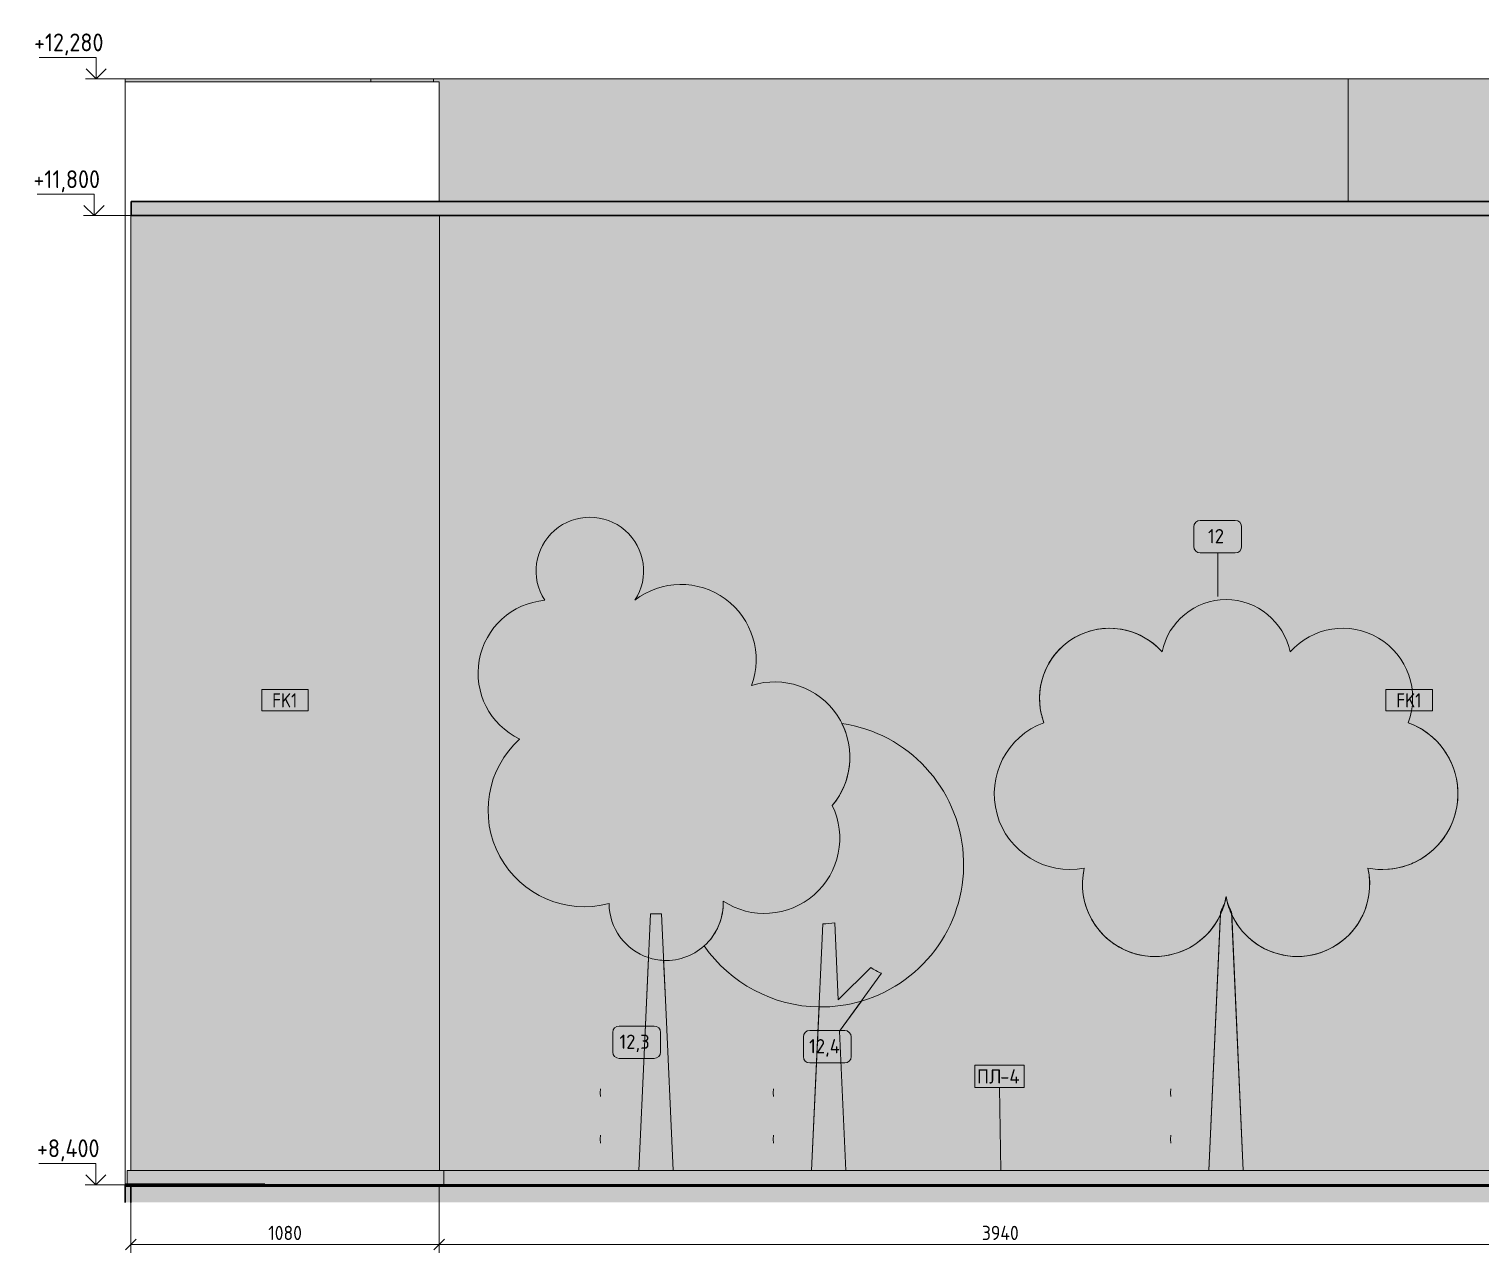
# Model space of a CAD drawing. Header units: millimetres. Extents: x 80461 to 154144, y -1987 to 15370.
# Drawn here: x 136836 to 141929, y 8161 to 12455 of the extents above; entities that cross this region are included whole.
import ezdxf

# ---------------------------------------------------------------- set-up
doc = ezdxf.new("R2010")
doc.units = ezdxf.units.MM
for name, color, linetype, lineweight in [('A-ANNO-DIMS', 7, 'Continuous', 9), ('A-ANNO-DIMS-25', 7, 'Continuous', 9), ('A-FLOR', 7, 'Continuous', 9), ('A-GENM', 7, 'Continuous', 9), ('A-GENM-IDEN', 7, 'Continuous', 9), ('A-WALL-IDEN', 7, 'Continuous', 9), ('A-WALL-PATT', 7, 'Continuous', 9), ('G-ANNO-DIMS', 7, 'Continuous', 9), ('G-ANNO-DIMS-1', 7, 'Continuous', 20), ('I-FURN-IDEN', 7, 'Continuous', 9), ('I-WALL', 7, 'Continuous', 9)]:
    doc.layers.add(name, color=color, linetype=linetype, lineweight=lineweight)
for name, color, linetype, lineweight, true_color in [('A-CLNG-1', 7, 'Continuous', 9, 0x787878), ('A-CLNG-FNSH-1', 7, 'Continuous', 30, 0x3c3c3c), ('A-FLOR-1', 7, 'Continuous', 9, 0x787878), ('A-FLOR-FNSH-2', 7, 'Continuous', 30, 0x3c3c3c), ('A-WALL-5', 7, 'Continuous', 30, 0x3c3c3c), ('I-FURN-3', 7, 'Continuous', 9, 0xc0c0c0), ('I-FURN-6', 7, 'Continuous', 9, 0xbec2bc), ('I-FURN-7', 7, 'Continuous', 9, 0xc5c2b6), ('I-FURN-8', 7, 'Continuous', 9, 0xc6c1b9)]:
    doc.layers.add(name, color=color, linetype=linetype, lineweight=lineweight, true_color=true_color)
doc.layers.add('I-FURN-4', color=7, linetype='Continuous', lineweight=9, transparency=0.7)
doc.layers.add('I-FURN-5', color=7, linetype='Continuous', lineweight=9, true_color=0xd7c4aa, transparency=0.7)
doc.styles.add('GOST Common_5', font='GOST_Common.ttf', dxfattribs={"height": 50})
doc.styles.add('GOST Common_6', font='GOST_Common.ttf', dxfattribs={"width": 0.9, "height": 50})
doc.styles.add('ISOCPEUR_2', font='isocpeur.ttf', dxfattribs={"width": 0.9, "height": 62.5})
doc.styles.add('ISOCPEUR_3', font='isocpeur.ttf', dxfattribs={"width": 0.9, "height": 50})
doc.dimstyles.new('ISO-2_0_0_9К_Средний_округл2', dxfattribs={"dimscale": 304.8, "dimtxt": 49.799059, "dimasz": 0.123031, "dimexe": 0.098425, "dimexo": 0, "dimgap": 0, "dimtad": 1, "dimdec": 0, "dimrnd": 10, "dimzin": 0, "dimdsep": 46, "dimtxsty": 'ISOCPEUR_3', "dimblk1": 'OBLIQUE', "dimblk2": 'OBLIQUE', "dimsah": 1, "dimcen": 0.09, "dimdle": 0.098425, "dimazin": 0, "dimtfac": 1, "dimtdec": 4, "dimtix": 1, "dimtmove": 0, "dimatfit": 3, "dimfxl": 1, "dimtvp": 1, "dimtolj": 1, "dimtzin": 0, "dimarcsym": 2})

# ---------------------------------------------------------------- blocks, each defined once
blk = doc.blocks.new('Плинтус - Плинтус светлый _сад_-33412401-Развертка 3_41-3')
at = {"layer": 'A-GENM'}
blk.add_line((-97383, 8450), (-97383, 8400), dxfattribs=at)
blk = doc.blocks.new('Плинтус - Плинтус светлый _сад_-33488238-Развертка 3_41-3')
at = {"layer": 'A-GENM'}
blk.add_hatch(color=256, dxfattribs=at).paths.add_polyline_path([(-94271.9, 8400), (-93445, 8400), (-93445, 8450), (-97382.9, 8450), (-97382.9, 8400), (-94290, 8400)])
for p, q in [((-97382.9, 8450), (-96698.3, 8450)), ((-96698.3, 8450), (-96578.3, 8450)), ((-96578.3, 8450), (-96092.3, 8450)), ((-96092.3, 8450), (-95972.3, 8450)), ((-95972.3, 8450), (-94698.3, 8450)), ((-94698.3, 8450), (-94578.3, 8450)), ((-94578.3, 8450), (-93445, 8450)), ((-93445, 8400), (-93445, 8450))]:
    blk.add_line(p, q, dxfattribs=at)
blk = doc.blocks.new('Дерево_ декор - Дерево_ декор-32360999-Развертка 3_41-3')
at = {"layer": 'I-FURN-4'}
blk.add_hatch(color=256, dxfattribs=at).paths.add_polyline_path([(-94884.5, 9200.9), (-94857.6, 9202.7), (-94831, 9207.4), (-94805, 9214.9), (-94780.1, 9225.1), (-94756.3, 9237.9), (-94734, 9253.1), (-94713.5, 9270.6), (-94694.7, 9290.5), (-94678.6, 9311.7), (-94664.6, 9334.8), (-94657.8, 9349.2), (-94657.4, 9357.7), (-94645.2, 9384.9), (-94638.3, 9411), (-94631, 9383.6), (-94619.1, 9357.7), (-94618.7, 9349.2), (-94611.9, 9334.8), (-94597.9, 9311.7), (-94581.6, 9290.2), (-94563, 9270.6), (-94542.5, 9253.1), (-94520.2, 9237.9), (-94496.5, 9225.1), (-94471.5, 9214.9), (-94445.5, 9207.4), (-94419, 9202.7), (-94392, 9200.9), (-94365.1, 9201.9), (-94338.4, 9205.8), (-94312.2, 9212.5), (-94286.9, 9222), (-94262.8, 9234), (-94240.1, 9248.6), (-94219.1, 9265.5), (-94199.9, 9284.5), (-94182.9, 9305.5), (-94168.2, 9328.2), (-94156.1, 9352.2), (-94146.5, 9377.5), (-94139.7, 9403.6), (-94135.7, 9430.3), (-94134.5, 9457.2), (-94136.2, 9484.2), (-94140.8, 9510.8), (-94112.8, 9506.9), (-94084.5, 9506), (-94056.3, 9508.2), (-94028.5, 9513.3), (-93999.3, 9522.2), (-93973.3, 9533.4), (-93948.6, 9547.2), (-93925.6, 9563.5), (-93904.4, 9582.3), (-93885.3, 9603.1), (-93868.5, 9625.9), (-93854.3, 9650.4), (-93842.7, 9676.3), (-93834.6, 9700.6), (-93828.5, 9728.2), (-93825.3, 9756.3), (-93825.2, 9784.5), (-93828.1, 9812.7), (-93834, 9840.3), (-93842.7, 9867.2), (-93854.3, 9893), (-93868.5, 9917.4), (-93885.3, 9940.2), (-93904.4, 9961), (-93925.6, 9979.7), (-93948.6, 9996.1), (-93973.3, 10009.9), (-93999.3, 10021), (-93991.4, 10046), (-93986.3, 10071.7), (-93984, 10097.8), (-93984.4, 10124), (-93987.6, 10150.1), (-93993.6, 10175.6), (-94002.3, 10200.3), (-94013.5, 10224), (-94027.2, 10246.3), (-94043.3, 10267.1), (-94061.4, 10286), (-94081.5, 10302.9), (-94103.2, 10317.6), (-94126.4, 10329.8), (-94150.7, 10339.5), (-94176, 10346.6), (-94201.8, 10350.9), (-94228, 10352.5), (-94254.2, 10351.3), (-94280.1, 10347.2), (-94305.4, 10340.5), (-94329.9, 10331.1), (-94353.2, 10319.1), (-94375.1, 10304.7), (-94395.4, 10288), (-94413.7, 10269.3), (-94420.4, 10294.6), (-94429.9, 10319), (-94442.1, 10342.1), (-94456.9, 10363.7), (-94474, 10383.4), (-94493.3, 10401.1), (-94514.4, 10416.5), (-94537.2, 10429.3), (-94561.3, 10439.5), (-94586.4, 10446.9), (-94612.2, 10451.3), (-94638.3, 10452.8), (-94664.4, 10451.3), (-94690.1, 10446.9), (-94715.2, 10439.5), (-94739.3, 10429.3), (-94762.1, 10416.5), (-94783.2, 10401.1), (-94802.5, 10383.4), (-94819.7, 10363.7), (-94834.4, 10342.1), (-94846.6, 10319), (-94856.1, 10294.6), (-94862.8, 10269.3), (-94881.2, 10288), (-94901.4, 10304.7), (-94923.3, 10319.1), (-94946.7, 10331.1), (-94971.1, 10340.5), (-94996.4, 10347.2), (-95022.4, 10351.3), (-95048.5, 10352.5), (-95074.7, 10350.9), (-95100.6, 10346.6), (-95125.8, 10339.5), (-95150.2, 10329.8), (-95173.3, 10317.6), (-95195.1, 10302.9), (-95215.1, 10286), (-95233.3, 10267.1), (-95249.3, 10246.3), (-95263, 10224), (-95274.2, 10200.3), (-95282.9, 10175.6), (-95288.9, 10150.1), (-95292.1, 10124), (-95292.6, 10097.8), (-95290.2, 10071.7), (-95285.1, 10046), (-95277.3, 10021), (-95303.2, 10009.9), (-95329, 9995.3), (-95351, 9979.7), (-95372.2, 9961), (-95391.2, 9940.2), (-95408, 9917.4), (-95422.2, 9893), (-95433.8, 9867.2), (-95442.6, 9840.3), (-95448.4, 9812.7), (-95451.3, 9784.5), (-95451.2, 9756.3), (-95448.1, 9728.2), (-95442, 9700.6), (-95433, 9673.8), (-95421.2, 9648.1), (-95406.7, 9623.8), (-95389.8, 9601.2), (-95370.5, 9580.5), (-95349.2, 9562), (-95326, 9545.8), (-95301.2, 9532.2), (-95275.1, 9521.3), (-95248, 9513.3), (-95220.2, 9508.2), (-95192, 9506), (-95163.8, 9506.9), (-95135.8, 9510.8), (-95140.3, 9484.2), (-95142, 9457.2), (-95140.9, 9430.3), (-95136.8, 9403.6), (-95130, 9377.5), (-95120.5, 9352.2), (-95108.3, 9328.2), (-95093.6, 9305.5), (-95076.6, 9284.5), (-95057.5, 9265.5), (-95036.4, 9248.6), (-95013.7, 9234), (-94989.6, 9222), (-94964.3, 9212.5), (-94938.2, 9205.8), (-94911.4, 9201.9), (-94906.1, 9201.7)])
h = blk.add_hatch(color=256, dxfattribs=at)
h.paths.add_polyline_path([(-94618.7, 9349.2), (-94619.1, 9357.7), (-94631.4, 9384.9), (-94638.3, 9411), (-94631.8, 9383.6), (-94622.7, 9357.7), (-94619.1, 9350)])
h.paths.add_polyline_path([(-94657.8, 9349.2), (-94653.1, 9359.2), (-94644.3, 9384.7), (-94638.3, 9411), (-94645.5, 9383.6), (-94657.4, 9357.7)])
at = {"layer": 'I-FURN-5'}
blk.add_hatch(color=256, dxfattribs=at).paths.add_polyline_path([(-94698.3, 8450), (-94578.3, 8450), (-94618.7, 9349.2), (-94623.4, 9359.2), (-94632.2, 9384.7), (-94638.3, 9411), (-94644.9, 9382.9), (-94653.8, 9357.7), (-94657.8, 9349.2), (-94697.7, 8461.4)])
at = {"layer": 'I-FURN-3'}
for p, q in [((-94657.4, 9357.7), (-94698.3, 8450)), ((-94578.3, 8450), (-94619.1, 9357.7)), ((-94832.6, 8736.8), (-94833.7, 8723)), ((-94833.7, 8723), (-94832.6, 8709.2)), ((-94832.6, 8573.8), (-94833.7, 8560)), ((-94833.7, 8560), (-94832.6, 8546.2)), ((-94698.3, 8450), (-94638.3, 8450)), ((-94638.3, 8450), (-94578.3, 8450))]:
    blk.add_line(p, q, dxfattribs=at)
for centre, radius, start, end in [((-94638.3, 10223.7), 229.1, 11.4911, 168.5089), ((-95047, 10106.8), 245.7, 41.4157, 200.4473), ((-94229.5, 10106.8), 245.7, 339.5527, 138.5843), ((-95186, 9771.6), 265.6, 110.089, 280.911), ((-94090.5, 9771.6), 265.6, 259.089, 69.911), ((-94888.3, 9454.6), 253.8, 167.2242, 350.0999), ((-94388.3, 9454.6), 253.8, 189.9001, 12.7758), ((-94800.9, 9439.4), 165.1, 330.3533, 350.0999), ((-94475.6, 9439.4), 165.1, 189.9001, 209.6467)]:
    blk.add_arc(centre, radius, start, end, dxfattribs=at)
at = {"layer": 'I-FURN-6'}
for centre, radius, start, end in [((-94638.3, 10223.7), 229.1, 11.4911, 168.5089), ((-95047, 10106.8), 245.7, 41.4157, 145.3979), ((-94229.5, 10106.8), 245.7, 339.5527, 138.5843), ((-95047, 10106.8), 245.7, 145.3979, 151.5145), ((-95047, 10106.8), 245.7, 151.5145, 188.2141), ((-95047, 10106.8), 245.7, 188.2141, 200.4473), ((-95186, 9771.6), 265.6, 110.089, 280.911), ((-94090.5, 9771.6), 265.6, 295.6937, 69.911), ((-94090.5, 9771.6), 265.6, 289.5929, 295.6937), ((-94888.3, 9454.6), 253.8, 167.2242, 335.4188), ((-94388.3, 9454.6), 253.8, 204.5812, 12.7758), ((-94090.5, 9771.6), 265.6, 259.089, 289.5929)]:
    blk.add_arc(centre, radius, start, end, dxfattribs=at)
at = {"layer": 'I-FURN-7'}
for p, q in [((-94657.8, 9349.2), (-94657.4, 9357.7)), ((-94619.1, 9357.7), (-94618.7, 9349.2))]:
    blk.add_line(p, q, dxfattribs=at)
for centre, radius, start, end in [((-94888.3, 9454.6), 253.8, 335.4188, 350.0999), ((-94800.9, 9439.4), 165.1, 330.3533, 350.0999), ((-94388.3, 9454.6), 253.8, 189.9001, 204.5812), ((-94475.6, 9439.4), 165.1, 189.9001, 199.7734), ((-94475.6, 9439.4), 165.1, 199.7734, 209.6467)]:
    blk.add_arc(centre, radius, start, end, dxfattribs=at)
at = {"layer": 'I-FURN-8'}
for p, q in [((-94698.3, 8450), (-94657.8, 9349.2)), ((-94618.7, 9349.2), (-94578.3, 8450))]:
    blk.add_line(p, q, dxfattribs=at)
blk = doc.blocks.new('Дервево_ ствол_ декор 4 - Дервево_ ствол_ декор 4-32361002-Развертка 3_41-3')
at = {"layer": 'I-FURN-5'}
for points in [[(-96611.4, 9187.5), (-96618.8, 9350), (-96657.8, 9350), (-96664.6, 9197), (-96647, 9191.9), (-96622.8, 9187.9)], [(-96678.8, 8450), (-96578.3, 8450), (-96611.4, 9187.5), (-96622.8, 9187.9), (-96647, 9191.9), (-96664.6, 9197), (-96698.3, 8450)]]:
    blk.add_hatch(color=256, dxfattribs=at).paths.add_polyline_path(points)
at = {"layer": 'I-FURN-3'}
for p, q in [((-96657.8, 9350), (-96678.8, 8882.5)), ((-96618.8, 9350), (-96657.8, 9350)), ((-96605.2, 9048.6), (-96618.8, 9350)), ((-96578.3, 8450), (-96605.2, 9048.6)), ((-96678.8, 8882.5), (-96698.3, 8450)), ((-96832.6, 8736.8), (-96833.7, 8723)), ((-96833.7, 8723), (-96832.6, 8709.2)), ((-96832.6, 8573.8), (-96833.7, 8560)), ((-96833.7, 8560), (-96832.6, 8546.2)), ((-96698.3, 8450), (-96638.3, 8450)), ((-96638.3, 8450), (-96578.3, 8450))]:
    blk.add_line(p, q, dxfattribs=at)
at = {"layer": 'I-FURN-8'}
for p, q in [((-96678.8, 8882.5), (-96664.6, 9197)), ((-96611.4, 9187.5), (-96605.2, 9048.6)), ((-96605.2, 9048.6), (-96578.3, 8450)), ((-96698.3, 8450), (-96678.8, 8882.5))]:
    blk.add_line(p, q, dxfattribs=at)
blk = doc.blocks.new('Дерево_ декор 4 - Дерево_ декор 4-32361004-Развертка 3_41-3')
at = {"layer": 'I-FURN-5'}
for points in [[(-96065.2, 9023.9), (-96025.6, 9024.9), (-95986.3, 9029.1), (-95947.4, 9036.4), (-95917.6, 9044.5), (-95846.8, 9141.9), (-95866.5, 9151.3), (-95885, 9162.8), (-95999.2, 9048.6), (-96011.3, 9318.7), (-96036.1, 9316.3), (-96053.3, 9315.6), (-96066.4, 9023.9)], [(-96068.9, 8450), (-95972.3, 8450), (-95994.3, 8939), (-95917.6, 9044.5), (-95947.4, 9036.4), (-95986.3, 9029.1), (-96025.6, 9024.9), (-96066.4, 9023.9), (-96092.3, 8450)]]:
    blk.add_hatch(color=256, dxfattribs=at).paths.add_polyline_path(points)
at = {"layer": 'I-FURN-3'}
for p, q in [((-96053.3, 9315.6), (-96092.3, 8450)), ((-95999.2, 9048.6), (-96011.3, 9318.7)), ((-95885, 9162.8), (-95999.2, 9048.6)), ((-95994.3, 8939), (-95846.8, 9141.9)), ((-95972.3, 8450), (-95994.3, 8939)), ((-96226.6, 8736.8), (-96227.7, 8723)), ((-96227.7, 8723), (-96226.6, 8709.2)), ((-96226.6, 8573.8), (-96227.7, 8560)), ((-96227.7, 8560), (-96226.6, 8546.2)), ((-96092.3, 8450), (-96032.3, 8450)), ((-96032.3, 8450), (-95972.3, 8450))]:
    blk.add_line(p, q, dxfattribs=at)
for centre, radius, start, end in [((-96057.5, 9653.5), 338, 270.72, 277.8572), ((-95770.8, 9326.9), 200, 235.1493, 247.6496)]:
    blk.add_arc(centre, radius, start, end, dxfattribs=at)
at = {"layer": 'I-FURN-8'}
for p, q in [((-96092.3, 8450), (-96066.4, 9023.9)), ((-95917.6, 9044.5), (-95994.3, 8939)), ((-95994.3, 8939), (-95972.3, 8450))]:
    blk.add_line(p, q, dxfattribs=at)
blk = doc.blocks.new('Плинтус - Плинтус светлый _сад_-33488241-Развертка 3_41-3')
at = {"layer": 'A-GENM'}
blk.add_hatch(color=256, dxfattribs=at).paths.add_polyline_path([(-97707.3, 8400), (-97382.9, 8400), (-97382.9, 8450), (-98492.9, 8450), (-98492.9, 8402), (-98010, 8402), (-98010, 8400), (-97760.2, 8400)])
for p, q in [((-98492.9, 8450), (-97382.9, 8450)), ((-98492.9, 8450), (-98492.9, 8402)), ((-97382.9, 8400), (-97382.9, 8450))]:
    blk.add_line(p, q, dxfattribs=at)
blk = doc.blocks.new('Высотные отметки - Стрелка_Верх-17668718-Развертка 3_41-3')
at = {"layer": 'G-ANNO-DIMS'}
for p, q in [((-98602.4, 12355), (-98802.4, 12355)), ((-98602.4, 12280), (-98602.4, 12355)), ((-98564.5, 12280), (-98639.5, 12280))]:
    blk.add_line(p, q, dxfattribs=at)
at = {"layer": 'G-ANNO-DIMS-1'}
for q in [(-98637.8, 12315.4), (-98567.1, 12315.4)]:
    blk.add_line((-98602.4, 12280), q, dxfattribs=at)
blk = doc.blocks.new('DIMBLOCK51-Развертка 3_41-3')
at = {"layer": 'A-ANNO-DIMS-25'}
for p, q in [((137193.6, 8400), (137193.6, 8160.7)), ((137193.6, 8190.7), (137193.6, 8400)), ((138274.6, 8400), (138274.6, 8160.7)), ((138274.6, 8190.7), (138274.6, 8400)), ((137193.6, 8190.7), (138274.6, 8190.7))]:
    blk.add_line(p, q, dxfattribs=at)
at = {"layer": 'A-ANNO-DIMS-25', "lineweight": 20}
for p, q in [((137193.6, 8190.7), (137212.3, 8209.5)), ((138274.6, 8190.7), (138293.3, 8209.5)), ((137193.6, 8190.7), (137174.8, 8172)), ((138274.6, 8190.7), (138255.8, 8172))]:
    blk.add_line(p, q, dxfattribs=at)
at = {"layer": 'A-ANNO-DIMS-25', "color": 0, "insert": (137675.2, 8256), "char_height": 50, "width": 141.353, "attachment_point": 1, "line_spacing_factor": 1.149209, "style": 'ISOCPEUR_3'}
blk.add_mtext('1080', dxfattribs=at)
blk = doc.blocks.new('_Oblique')
at = {"color": 0, "linetype": 'ByBlock', "lineweight": -2}
blk.add_line((-0.5, -0.5), (0.5, 0.5), dxfattribs=at)
blk = doc.blocks.new('DIMBLOCK52-Развертка 3_41-3')
at = {"layer": 'A-ANNO-DIMS-25'}
for p, q in [((138274.6, 8400), (138274.6, 8160.7)), ((138274.6, 8190.7), (138274.6, 8400)), ((142213.6, 8400), (142213.6, 8160.7)), ((142213.6, 8190.7), (142213.6, 8400)), ((138274.6, 8190.7), (142213.6, 8190.7))]:
    blk.add_line(p, q, dxfattribs=at)
at = {"layer": 'A-ANNO-DIMS-25', "lineweight": 20}
for p, q in [((138274.6, 8190.7), (138293.3, 8209.5)), ((142213.6, 8190.7), (142232.3, 8209.5)), ((138274.6, 8190.7), (138255.8, 8172)), ((142213.6, 8190.7), (142194.8, 8172))]:
    blk.add_line(p, q, dxfattribs=at)
at = {"layer": 'A-ANNO-DIMS-25', "color": 0, "insert": (140178.5, 8256), "char_height": 50, "width": 157.442, "attachment_point": 1, "line_spacing_factor": 1.149209, "style": 'ISOCPEUR_3'}
blk.add_mtext('3940', dxfattribs=at)
blk = doc.blocks.new('М_стена_0001 - Типоразмер_без рамки-25382661-Развертка 3_41-3')
at = {"layer": 'A-WALL-IDEN'}
for p, q in [((-93914.6, 10138.1), (-94077.9, 10138.1)), ((-94077.9, 10138.1), (-94077.9, 10063.1)), ((-93914.6, 10063.1), (-93914.6, 10138.1)), ((-94077.9, 10063.1), (-93914.6, 10063.1))]:
    blk.add_line(p, q, dxfattribs=at)
blk = doc.blocks.new('Mark Reiling - Mark Reiling-26174330-Развертка 3_41-3')
at = {"layer": 'A-GENM-IDEN'}
for p, q in [((-95520.2, 8820), (-95520.2, 8741.2)), ((-95520.2, 8820), (-95346.7, 8820)), ((-95346.7, 8820), (-95520.2, 8820)), ((-95520.2, 8820), (-95520.2, 8741.2)), ((-95346.7, 8741.2), (-95346.7, 8820)), ((-95346.7, 8741.2), (-95346.7, 8820)), ((-95520.2, 8741.2), (-95346.7, 8741.2)), ((-95520.2, 8741.2), (-95346.7, 8741.2))]:
    blk.add_line(p, q, dxfattribs=at)
blk = doc.blocks.new('Марка_Мебель - В прямоуг_Balcon_Марка-25523697-Развертка 3_41-3')
at = {"layer": 'I-FURN-IDEN'}
for p, q in [((-94751.6, 10708.2), (-94751.6, 10639.2)), ((-94729.1, 10730.7), (-94606.4, 10730.7)), ((-94583.9, 10708.2), (-94583.9, 10639.3)), ((-94729.2, 10616.8), (-94606.4, 10616.8))]:
    blk.add_line(p, q, dxfattribs=at)
for centre, radius, start, end in [((-94729.1, 10708.2), 22.5, 90, 180), ((-94606.4, 10708.2), 22.5, 0, 90), ((-94729.2, 10639.2), 22.3, 180, 270), ((-94606.4, 10639.3), 22.5, 270, 0)]:
    blk.add_arc(centre, radius, start, end, dxfattribs=at)

msp = doc.modelspace()

# ---------------------------------------------------------------- hatches: boundary and pattern name
at = {"layer": 'A-CLNG-1'}
msp.add_hatch(color=256, dxfattribs=at).paths.add_polyline_path([(144288.6, 11800), (150682.6, 11800), (150682.6, 11850), (137194.6, 11850), (137194.6, 11800), (143938.6, 11800)])
at = {"layer": 'A-FLOR-1'}
for points in [[(137596.3, 8400), (137663.6, 8400), (137663.6, 8402), (137173.5, 8402), (137173.6, 8400), (137490.6, 8400)], [(140767.5, 8338.2), (150703.6, 8338.2), (150703.6, 8395), (137173.6, 8395), (137173.6, 8338.2), (140661.8, 8338.2)]]:
    msp.add_hatch(color=256, dxfattribs=at).paths.add_polyline_path(points)
at = {"layer": 'A-WALL-PATT'}
for points in [[(137193.6, 8450), (138274.6, 8450), (138274.6, 11800), (137193.6, 11800), (137193.6, 8461.4)], [(138275.6, 8450), (138275.6, 11800), (138274.6, 11800), (138274.6, 8450)], [(139075.2, 9186.9), (139099.6, 9189), (139123.6, 9193.9), (139146.8, 9201.8), (139168.8, 9212.5), (139189.4, 9225.7), (139208.2, 9241.4), (139224.9, 9259.3), (139239.4, 9279), (139250.9, 9300.4), (139252.9, 9304.5), (139260.7, 9323.8), (139266.9, 9346.7), (139270.3, 9371), (139270.8, 9395.4), (139295.5, 9381), (139321.6, 9369.3), (139348.9, 9360.5), (139376.9, 9354.7), (139405.4, 9352), (139434, 9352.4), (139462.5, 9355.9), (139490.3, 9362.5), (139517.3, 9372), (139543.1, 9384.4), (139567.4, 9399.5), (139590, 9417.2), (139610.5, 9437.2), (139628.7, 9459.3), (139644.4, 9483.2), (139657.4, 9508.7), (139667.5, 9535.5), (139674.8, 9563.2), (139678.9, 9591.5), (139680, 9620.1), (139678, 9648.7), (139672.9, 9676.9), (139664.8, 9704.3), (139653.7, 9730.7), (139670.7, 9753.4), (139685.2, 9777.7), (139695.4, 9800), (139701.4, 9816.6), (139704.4, 9825.6), (139707.4, 9836.6), (139710.7, 9852), (139712.6, 9863.3), (139714.7, 9884.6), (139715.1, 9890.3), (139714.9, 9913.8), (139714.4, 9920.6), (139712, 9942.8), (139706, 9970.5), (139697, 9997.4), (139685.2, 10023.2), (139670.6, 10047.5), (139653.6, 10070.2), (139634.2, 10090.9), (139612.7, 10109.4), (139589.4, 10125.5), (139564.4, 10139), (139538.2, 10149.7), (139511, 10157.6), (139483, 10162.4), (139454.8, 10164.3), (139426.4, 10163.1), (139398.4, 10158.9), (139371, 10151.7), (139379.2, 10178.9), (139384.5, 10206.7), (139386.8, 10235), (139386, 10263.3), (139382.2, 10291.4), (139375.4, 10318.9), (139365.7, 10345.6), (139353.2, 10371), (139338.1, 10395), (139320.4, 10417.2), (139300.5, 10437.3), (139278.5, 10455.2), (139254.7, 10470.7), (139229.5, 10483.5), (139202.9, 10493.6), (139175.5, 10500.7), (139147.5, 10504.8), (139119.1, 10505.9), (139090.8, 10504), (139062.9, 10499.1), (139035.7, 10491.1), (139009.5, 10480.3), (138982.9, 10465.7), (138961.3, 10450.7), (138973, 10471.4), (138982, 10493.4), (138988.1, 10516.4), (138991.3, 10540), (138991.5, 10563.8), (138988.7, 10587.5), (138982.9, 10610.6), (138974.3, 10632.7), (138963, 10653.7), (138949.1, 10673), (138932.9, 10690.4), (138914.6, 10705.7), (138894.5, 10718.5), (138873, 10728.6), (138850.4, 10736), (138827, 10740.5), (138803.2, 10742), (138779.5, 10740.5), (138756.1, 10736), (138733.5, 10728.6), (138712, 10718.5), (138691.9, 10705.7), (138673.6, 10690.4), (138657.4, 10673), (138643.5, 10653.7), (138632.2, 10632.7), (138623.5, 10610.6), (138617.8, 10587.5), (138615, 10563.8), (138615.2, 10540), (138618.4, 10516.4), (138624.5, 10493.4), (138633.5, 10471.4), (138645.2, 10450.7), (138617.6, 10446.7), (138590.6, 10439.8), (138564.6, 10430.1), (138539.7, 10417.5), (138516.3, 10402.3), (138494.8, 10384.7), (138475.2, 10364.8), (138458, 10343), (138443.2, 10319.3), (138431, 10294.3), (138421.7, 10268), (138415.2, 10240.9), (138411.8, 10213.3), (138411.3, 10185.4), (138413.9, 10157.7), (138419.5, 10130.4), (138428, 10103.9), (138439.3, 10078.4), (138453.3, 10054.3), (138469.9, 10031.9), (138488.8, 10011.4), (138509.8, 9993.1), (138534.3, 9976.3), (138557.1, 9963.9), (138534.3, 9941.1), (138513.8, 9916.4), (138495.8, 9889.8), (138480.3, 9861.6), (138467.6, 9832), (138457.8, 9801.4), (138450.9, 9770), (138447.1, 9738.1), (138446.3, 9706), (138448.5, 9673.9), (138453.8, 9642.2), (138462.1, 9611.1), (138473.3, 9581), (138487.3, 9552), (138504, 9524.5), (138523.2, 9498.8), (138544.8, 9474.9), (138568.5, 9453.3), (138594.2, 9434), (138621.6, 9417.2), (138650.5, 9403.1), (138680.6, 9391.8), (138711.7, 9383.4), (138743.4, 9378), (138775.4, 9375.7), (138807.6, 9376.4), (138839.5, 9380.1), (138870.9, 9386.9), (138872.4, 9362.5), (138876.9, 9338.4), (138884.3, 9315.1), (138894.5, 9292.8), (138907.3, 9271.9), (138922.6, 9252.8), (138940.1, 9235.7), (138959.5, 9220.8), (138980.6, 9208.4), (139003.1, 9198.7), (139008.9, 9197), (139015.8, 9350), (139054.8, 9350), (139062.1, 9187.5), (139068.4, 9187.2)], [(139607.2, 9023.9), (139620.3, 9315.6), (139641.3, 9316.5), (139662.2, 9318.7), (139674.4, 9048.6), (139788.6, 9162.8), (139807.1, 9151.3), (139826.8, 9141.9), (139756, 9044.5), (139764.4, 9046.8), (139801.6, 9060.1), (139839.5, 9077.4), (139872.4, 9095.4), (139905.4, 9117.1), (139936.7, 9141.4), (139965.9, 9168), (139992.9, 9196.9), (140017.6, 9227.9), (140039.7, 9260.7), (140059.2, 9295.1), (140075.9, 9331), (140089.7, 9368), (140100.5, 9406.1), (140108.3, 9444.9), (140113, 9484.2), (140114.6, 9523.7), (140113, 9563.4), (140108.3, 9602.7), (140100.5, 9641.5), (140089.7, 9679.6), (140075.9, 9716.7), (140059.2, 9752.5), (140039.7, 9787), (140017.8, 9819.6), (139993.1, 9850.5), (139966.1, 9879.4), (139936.9, 9906.1), (139905.7, 9930.4), (139872.6, 9952.1), (139837.9, 9971.2), (139801.9, 9987.4), (139764.6, 10000.8), (139726.5, 10011.2), (139687.6, 10018.5), (139697.9, 9995.1), (139706.5, 9968.3), (139712, 9942.8), (139712, 9941.8), (139714.7, 9920.6), (139715.4, 9895), (139713.7, 9869.5), (139709.4, 9844.3), (139702.8, 9819.7), (139693.8, 9795.7), (139682.6, 9772.8), (139669.2, 9751.1), (139653.7, 9730.7), (139664.8, 9704.3), (139672.9, 9676.9), (139678, 9648.7), (139680, 9620.1), (139678.9, 9591.5), (139674.8, 9563.2), (139667.5, 9535.5), (139657.4, 9508.7), (139644.4, 9483.2), (139628.7, 9459.3), (139610.5, 9437.2), (139590, 9417.2), (139567.4, 9399.5), (139543.1, 9384.4), (139517.3, 9372), (139490.3, 9362.5), (139462.5, 9355.9), (139434, 9352.4), (139405.4, 9352), (139376.9, 9354.7), (139348.9, 9360.5), (139321.6, 9369.3), (139295.5, 9381), (139270.8, 9395.4), (139270.3, 9371), (139266.9, 9346.7), (139264.7, 9338.4), (139262.7, 9330), (139255.3, 9309.2), (139245.6, 9289.4), (139242, 9283.7), (139239.4, 9279), (139234.5, 9271.9), (139233.8, 9270.8), (139219.3, 9252.8), (139204.4, 9237.9), (139228.3, 9206.4), (139254.6, 9176.8), (139283.2, 9149.5), (139313.8, 9124.4), (139346.3, 9101.9), (139380.5, 9082), (139416.2, 9064.9), (139453.1, 9050.6), (139491, 9039.3), (139529.7, 9031.1), (139568.9, 9025.9), (139604.7, 9024.1)]]:
    msp.add_hatch(color=256, dxfattribs=at).paths.add_polyline_path(points)
h = msp.add_hatch(color=256, dxfattribs=at)
h.paths.add_polyline_path([(146052.7, 8450), (146470.1, 8450), (146470.1, 11800), (138275.6, 11800), (138275.6, 8450), (138975.3, 8450), (139008.9, 9197), (139003.1, 9198.7), (138980.6, 9208.4), (138959.5, 9220.8), (138940.1, 9235.7), (138922.6, 9252.8), (138907.3, 9271.9), (138894.5, 9292.8), (138884.3, 9315.1), (138876.9, 9338.4), (138872.4, 9362.5), (138870.9, 9386.9), (138839.5, 9380.1), (138807.6, 9376.4), (138775.4, 9375.7), (138743.4, 9378), (138711.7, 9383.4), (138680.6, 9391.8), (138650.5, 9403.1), (138621.6, 9417.2), (138594.2, 9434), (138568.5, 9453.3), (138544.8, 9474.9), (138523.2, 9498.8), (138504, 9524.5), (138487.3, 9552), (138473.3, 9581), (138462.1, 9611.1), (138453.8, 9642.2), (138448.5, 9673.9), (138446.3, 9706), (138447.1, 9738.1), (138450.9, 9770), (138457.8, 9801.4), (138467.6, 9832), (138480.3, 9861.6), (138495.8, 9889.8), (138513.8, 9916.4), (138534.3, 9941.1), (138557.1, 9963.9), (138532.6, 9977.2), (138509.8, 9993.1), (138488.8, 10011.4), (138469.9, 10031.9), (138453.3, 10054.3), (138439.3, 10078.4), (138428, 10103.9), (138419.5, 10130.4), (138413.9, 10157.7), (138411.3, 10185.4), (138411.8, 10213.3), (138415.2, 10240.9), (138421.7, 10268), (138431, 10294.3), (138443.2, 10319.3), (138458, 10343), (138475.2, 10364.8), (138494.8, 10384.7), (138516.3, 10402.3), (138539.7, 10417.5), (138564.6, 10430.1), (138590.6, 10439.8), (138617.6, 10446.7), (138645.2, 10450.7), (138633.5, 10471.4), (138624.5, 10493.4), (138618.4, 10516.4), (138615.2, 10540), (138615.2, 10565.5), (138617.8, 10587.5), (138623.5, 10610.6), (138632.2, 10632.7), (138643.5, 10653.7), (138657.4, 10673), (138673.6, 10690.4), (138691.9, 10705.7), (138712, 10718.5), (138733.5, 10728.6), (138756.1, 10736), (138779.5, 10740.5), (138803.2, 10742), (138827, 10740.5), (138850.4, 10736), (138873, 10728.6), (138894.5, 10718.5), (138914.6, 10705.7), (138932.9, 10690.4), (138949.1, 10673), (138963, 10653.7), (138974.3, 10632.7), (138982.9, 10610.6), (138988.7, 10587.5), (138991.5, 10563.8), (138991.3, 10540), (138988.1, 10516.4), (138982, 10493.4), (138973, 10471.4), (138961.3, 10450.7), (138984.6, 10466.8), (139009.5, 10480.3), (139035.7, 10491.1), (139062.9, 10499.1), (139090.8, 10504), (139119.1, 10505.9), (139147.5, 10504.8), (139175.5, 10500.7), (139202.9, 10493.6), (139229.5, 10483.5), (139254.7, 10470.7), (139278.5, 10455.2), (139300.5, 10437.3), (139320.4, 10417.2), (139338.1, 10395), (139353.2, 10371), (139365.7, 10345.6), (139375.4, 10318.9), (139382.2, 10291.4), (139386, 10263.3), (139386.8, 10235), (139384.5, 10206.7), (139379.2, 10178.9), (139371, 10151.7), (139398.4, 10158.9), (139426.4, 10163.1), (139454.8, 10164.3), (139483, 10162.4), (139511, 10157.6), (139538.2, 10149.7), (139564.4, 10139), (139589.4, 10125.5), (139612.7, 10109.4), (139634.2, 10090.9), (139653.7, 10070), (139670.6, 10047.5), (139685.2, 10023.2), (139687.6, 10018.5), (139726.5, 10011.2), (139764.6, 10000.8), (139801.9, 9987.4), (139837.9, 9971.2), (139872.6, 9952.1), (139905.7, 9930.4), (139936.9, 9906.1), (139966.1, 9879.4), (139993.1, 9850.5), (140019.8, 9816.6), (140039.9, 9786.8), (140059.3, 9752.3), (140076, 9716.4), (140089.8, 9679.3), (140100.6, 9641.3), (140108.4, 9602.5), (140113, 9563.2), (140114.6, 9523.7), (140113, 9484.2), (140108.3, 9444.9), (140100.5, 9406.1), (140089.3, 9367), (140075.9, 9331), (140059.2, 9295.1), (140039.7, 9260.7), (140017.6, 9227.9), (139992.9, 9196.9), (139965.9, 9168), (139936.7, 9141.4), (139905.4, 9117.1), (139872.4, 9095.4), (139837.7, 9076.4), (139801.6, 9060.1), (139763.3, 9046.5), (139756, 9044.5), (139679.3, 8939), (139701.3, 8450), (140975.3, 8450), (141015.8, 9349.2), (141009, 9334.8), (140995, 9311.7), (140978.7, 9290.2), (140960.1, 9270.6), (140939.6, 9253.1), (140917.3, 9237.9), (140893.5, 9225.1), (140868.5, 9214.9), (140842.6, 9207.4), (140816, 9202.7), (140789.1, 9200.9), (140762.1, 9201.9), (140735.4, 9205.8), (140709.3, 9212.5), (140684, 9222), (140659.9, 9234), (140637.2, 9248.6), (140616.1, 9265.5), (140597, 9284.5), (140580, 9305.5), (140565.3, 9328.2), (140553.1, 9352.2), (140543.6, 9377.5), (140536.7, 9403.6), (140532.7, 9430.3), (140531.6, 9457.2), (140533.3, 9484.2), (140537.8, 9510.8), (140509.8, 9506.9), (140481.6, 9506), (140453.4, 9508.2), (140425.6, 9513.3), (140396.3, 9522.2), (140370.3, 9533.4), (140345.7, 9547.2), (140322.6, 9563.5), (140301.4, 9582.3), (140282.4, 9603.1), (140265.6, 9625.9), (140251.4, 9650.4), (140239.8, 9676.3), (140231.6, 9700.6), (140225.5, 9728.2), (140222.4, 9756.3), (140222.3, 9784.5), (140225.2, 9812.7), (140231, 9840.3), (140239.8, 9867.2), (140251.4, 9893), (140265.6, 9917.4), (140282.4, 9940.2), (140301.4, 9961), (140322.6, 9979.7), (140345.7, 9996.1), (140370.3, 10009.9), (140396.3, 10021), (140388.5, 10046), (140383.4, 10071.7), (140381, 10097.8), (140381.5, 10124), (140384.7, 10150.1), (140390.7, 10175.6), (140399.3, 10200.3), (140410.6, 10224), (140424.3, 10246.3), (140440.3, 10267.1), (140458.5, 10286), (140478.5, 10302.9), (140500.3, 10317.6), (140523.4, 10329.8), (140547.8, 10339.5), (140573, 10346.6), (140598.9, 10350.9), (140625.1, 10352.5), (140651.2, 10351.3), (140677.1, 10347.2), (140702.5, 10340.5), (140726.9, 10331.1), (140750.3, 10319.1), (140772.2, 10304.7), (140792.4, 10288), (140810.8, 10269.3), (140817.5, 10294.6), (140827, 10319), (140839.2, 10342.1), (140853.9, 10363.7), (140871.1, 10383.4), (140890.3, 10401.1), (140911.5, 10416.5), (140934.3, 10429.3), (140958.4, 10439.5), (140983.5, 10446.9), (141009.2, 10451.3), (141035.3, 10452.8), (141061.4, 10451.3), (141087.2, 10446.9), (141112.3, 10439.5), (141136.4, 10429.3), (141159.2, 10416.5), (141180.3, 10401.1), (141199.6, 10383.4), (141216.7, 10363.7), (141231.5, 10342.1), (141243.7, 10319), (141253.2, 10294.6), (141259.9, 10269.3), (141278.2, 10288), (141298.5, 10304.7), (141320.4, 10319.1), (141343.7, 10331.1), (141368.2, 10340.5), (141393.5, 10347.2), (141419.4, 10351.3), (141445.6, 10352.5), (141471.8, 10350.9), (141497.6, 10346.6), (141522.9, 10339.5), (141547.2, 10329.8), (141570.4, 10317.6), (141592.1, 10302.9), (141612.2, 10286), (141630.3, 10267.1), (141646.3, 10246.3), (141660.1, 10224), (141671.3, 10200.3), (141680, 10175.6), (141686, 10150.1), (141689.2, 10124), (141689.6, 10097.8), (141687.3, 10071.7), (141682.2, 10046), (141674.3, 10021), (141700.3, 10009.9), (141725, 9996.1), (141748, 9979.7), (141769.2, 9961), (141788.3, 9940.2), (141805.1, 9917.4), (141819.3, 9893), (141830.9, 9867.2), (141839.6, 9840.3), (141845.5, 9812.7), (141848.4, 9784.5), (141848.3, 9756.3), (141845.1, 9728.2), (141839, 9700.6), (141830, 9673.8), (141818.2, 9648.1), (141803.8, 9623.8), (141786.8, 9601.2), (141767.6, 9580.5), (141746.2, 9562), (141723, 9545.8), (141698.2, 9532.2), (141672.2, 9521.3), (141645.1, 9513.3), (141617.3, 9508.2), (141589.1, 9506), (141560.8, 9506.9), (141532.8, 9510.8), (141537.4, 9484.2), (141539.1, 9457.2), (141537.9, 9430.3), (141533.9, 9403.6), (141527.1, 9377.5), (141517.5, 9352.2), (141505.3, 9328.2), (141490.7, 9305.5), (141473.7, 9284.5), (141454.5, 9265.5), (141433.5, 9248.6), (141410.8, 9234), (141386.6, 9222), (141361.4, 9212.5), (141335.2, 9205.8), (141308.5, 9201.9), (141281.6, 9200.9), (141254.6, 9202.7), (141228, 9207.4), (141202.1, 9214.9), (141177.1, 9225.1), (141153.4, 9237.9), (141131.1, 9253.1), (141110.6, 9270.6), (141092, 9290.2), (141075.6, 9311.7), (141061.7, 9334.8), (141054.9, 9349.2), (141095.3, 8450), (142213.6, 8450), (142213.6, 10499), (143163.6, 10499), (143163.6, 8450), (144288.6, 8450), (144288.6, 10499), (145688.6, 10499), (145688.6, 8450), (145947, 8450)])
h.paths.add_polyline_path([(139095.3, 8450), (139581.3, 8450), (139607.2, 9023.9), (139568.9, 9025.9), (139529.7, 9031.1), (139490.3, 9039.5), (139453.1, 9050.6), (139416.2, 9064.9), (139380.5, 9082), (139346.3, 9101.9), (139313.8, 9124.4), (139283.2, 9149.5), (139254.6, 9176.8), (139228.3, 9206.4), (139204.4, 9237.9), (139204.4, 9238.3), (139189.4, 9225.7), (139168.8, 9212.5), (139146.8, 9201.8), (139123.6, 9193.9), (139099.6, 9189), (139075.2, 9186.9), (139062.1, 9187.5), (139089.3, 8584.6)])
h.paths.add_polyline_path([(139212.9, 9246.4), (139220, 9253.5), (139222.5, 9256.7), (139218.9, 9252.8)])
h.paths.add_polyline_path([(139228.6, 9264.3), (139234.5, 9271.9), (139234.2, 9271.9), (139233.3, 9270.8)])
h.paths.add_polyline_path([(139242, 9283.7), (139245.6, 9289.4), (139247, 9292.8), (139245.2, 9289.4)])
h.paths.add_polyline_path([(139252.9, 9304.5), (139255.3, 9309.2), (139257.2, 9315.1), (139254.8, 9309)])
h.paths.add_polyline_path([(139261.4, 9326.3), (139262.7, 9330), (139262.7, 9331.2), (139262.3, 9329.7)])
h.paths.add_polyline_path([(139267.2, 9349), (139267.8, 9351.5), (139267.3, 9350)])
h.paths.add_polyline_path([(139270.3, 9372.1), (139270.5, 9373.4), (139270.4, 9373.3)])
h.paths.add_polyline_path([(139688.6, 9785), (139693.8, 9795.7), (139693.8, 9796.5), (139693.5, 9795.7)])
h.paths.add_polyline_path([(139699.4, 9810.5), (139702.8, 9819.7), (139704.4, 9825.6), (139701.4, 9816.6)])
h.paths.add_polyline_path([(139707.4, 9836.6), (139709.4, 9844.3), (139710.4, 9850.5), (139709, 9844.1)])
h.paths.add_polyline_path([(139712.6, 9863.3), (139713.7, 9869.5), (139713.7, 9873), (139713.3, 9869.3)])
h.paths.add_polyline_path([(139715.1, 9890.3), (139715.4, 9895), (139715.1, 9906.1), (139715.1, 9894.8)])
h.paths.add_polyline_path([(139714.8, 9917.4), (139714.7, 9920.6), (139714.4, 9920.6), (139714.7, 9918.2)])
h.paths.add_polyline_path([(139711.7, 9944.3), (139711.5, 9945.9), (139711.5, 9945.2)])
h.paths.add_polyline_path([(139705.9, 9970.7), (139705.9, 9970.8), (139705.9, 9970.8)])
at = {"layer": 'I-WALL'}
for points in [[(137193.6, 12270), (138034.6, 12270), (138034.6, 12280), (137173.6, 12280), (137173.6, 12270)], [(138254.6, 12270), (138254.6, 12280), (138034.6, 12280), (138034.6, 12270)], [(140556, 11850), (141463.6, 11850), (141463.6, 12280), (138254.6, 12280), (138254.6, 12270), (138274.6, 12270), (138274.6, 11850), (138864.8, 11850)], [(146157.4, 11850), (146313.6, 11850), (146313.6, 12280), (141463.6, 12280), (141463.6, 11850), (146043.6, 11850)], [(137173.5, 8402), (137173.6, 8402), (137173.5, 8461.4)]]:
    msp.add_hatch(color=256, dxfattribs=at).paths.add_polyline_path(points)

# ---------------------------------------------------------------- linework, layer by layer
at = {"layer": 'A-CLNG-FNSH-1'}
for p, q in [((150682.6, 11850), (137194.6, 11850)), ((137194.6, 11850), (137194.6, 11800)), ((150682.6, 11801), (137194.6, 11801)), ((137194.6, 11800), (150682.6, 11800))]:
    msp.add_line(p, q, dxfattribs=at)
at = {"layer": 'A-FLOR'}
for p, q in [((137173.5, 12280), (150703.6, 12280)), ((138034.6, 12270), (138034.6, 12280))]:
    msp.add_line(p, q, dxfattribs=at)
at = {"layer": 'A-FLOR-FNSH-2'}
for p, q in [((137663.6, 8402), (137173.5, 8402)), ((150703.6, 8400), (137173.5, 8400)), ((137173.5, 8395), (150703.6, 8395)), ((137663.6, 8400), (137663.6, 8402))]:
    msp.add_line(p, q, dxfattribs=at)
at = {"layer": 'A-GENM-IDEN'}
msp.add_line((140244.6, 8450), (140240.1, 8740.1), dxfattribs=at)
at = {"layer": 'A-WALL-5'}
for p, q in [((137173.6, 8400), (137173.6, 8338.2)), ((137193.6, 8338.2), (137193.6, 8400))]:
    msp.add_line(p, q, dxfattribs=at)
at = {"layer": 'G-ANNO-DIMS'}
for p, q in [((137303.7, 12280), (137071.2, 12280)), ((137331, 11800), (137063.9, 11800)), ((137244.7, 8400), (137070.2, 8400))]:
    msp.add_line(p, q, dxfattribs=at)
at = {"layer": 'I-FURN-IDEN'}
msp.add_line((141005.9, 10463.4), (141005.9, 10616.8), dxfattribs=at)
at = {"layer": 'I-WALL'}
for p, q in [((137173.6, 12280), (137173.6, 8402)), ((138254.6, 12280), (138254.6, 12270)), ((141463.6, 11850), (141463.6, 12280)), ((138274.6, 12270), (137173.6, 12270)), ((138274.6, 11850), (138274.6, 12270)), ((137194.6, 11800), (137193.6, 11800)), ((137193.6, 11800), (137193.6, 8450)), ((138275.6, 11800), (138275.6, 8450)), ((137173.6, 8395), (137173.6, 8400))]:
    msp.add_line(p, q, dxfattribs=at)
for centre, radius, start, end in [((138803.2, 10553.5), 188.5, 326.9514, 213.0486), ((139122.9, 10242), 264, 340, 127.7678), ((138667.6, 10195.2), 256.4, 95, 244.475), ((139451.5, 9900.4), 264, 320, 107.7678), ((139451.5, 9900.4), 264, 320, 26.5763), ((139614.6, 9523.8), 500, 286.439, 81.6074), ((138784.2, 9713.5), 338, 132.2135, 284.8805), ((139416.1, 9615.8), 264, 236.5894, 25.8162), ((139416.1, 9615.8), 264, 236.5894, 25.8162), ((139070.9, 9386.9), 200, 180, 251.9168), ((139070.9, 9386.9), 200, 267.4736, 2.4492), ((139070.9, 9386.9), 200, 311.8563, 2.4492), ((139614.6, 9523.8), 500, 214.8754, 269.1483), ((139070.9, 9386.9), 200, 251.9168, 267.4736), ((139614.6, 9523.8), 500, 269.1483, 286.439)]:
    msp.add_arc(centre, radius, start, end, dxfattribs=at)

# ---------------------------------------------------------------- block references
at = {"layer": 'A-GENM'}
for name in ['Плинтус - Плинтус светлый _сад_-33488241-Развертка 3_41-3', 'Плинтус - Плинтус светлый _сад_-33412401-Развертка 3_41-3', 'Плинтус - Плинтус светлый _сад_-33488238-Развертка 3_41-3']:
    msp.add_blockref(name, (235673.6, 0), dxfattribs=at)
at = {"layer": 'A-GENM-IDEN'}
msp.add_blockref('Mark Reiling - Mark Reiling-26174330-Развертка 3_41-3', (235673.6, 0), dxfattribs=at)
at = {"layer": 'A-WALL-IDEN'}
for p in [(231730.1, 0), (235673.6, 0)]:
    msp.add_blockref('М_стена_0001 - Типоразмер_без рамки-25382661-Развертка 3_41-3', p, dxfattribs=at)
at = {"layer": 'G-ANNO-DIMS'}
for p in [(235673.6, 0), (235666.3, -480), (235672.6, -3880)]:
    msp.add_blockref('Высотные отметки - Стрелка_Верх-17668718-Развертка 3_41-3', p, dxfattribs=at)
at = {"layer": 'I-FURN-3'}
for name in ['Дерево_ декор - Дерево_ декор-32360999-Развертка 3_41-3', 'Дервево_ ствол_ декор 4 - Дервево_ ствол_ декор 4-32361002-Развертка 3_41-3', 'Дерево_ декор 4 - Дерево_ декор 4-32361004-Развертка 3_41-3']:
    msp.add_blockref(name, (235673.6, 0), dxfattribs=at)
at = {"layer": 'I-FURN-IDEN'}
for p in [(235673.6, 0), (233635.3, -1773.8), (234304.1, -1789.4)]:
    msp.add_blockref('Марка_Мебель - В прямоуг_Balcon_Марка-25523697-Развертка 3_41-3', p, dxfattribs=at)

# ---------------------------------------------------------------- texts
at = {"layer": 'A-GENM-IDEN', "char_height": 50, "attachment_point": 1, "style": 'GOST Common_5'}
for s, insert, width in [('ПЛ', (140161.6, 8805), 98.207), ('-4', (140242.6, 8805), 94.198)]:
    msp.add_mtext(s, dxfattribs=dict(at, insert=insert, width=width))
at = {"layer": 'A-WALL-IDEN', "char_height": 50, "width": 111.835, "attachment_point": 1, "style": 'GOST Common_6'}
for insert in [(137689, 10124.5), (141632.5, 10124.5)]:
    msp.add_mtext('FK1', dxfattribs=dict(at, insert=insert))
at = {"layer": 'I-FURN-IDEN', "char_height": 50, "attachment_point": 1, "style": 'GOST Common_5'}
for s, insert, width in [('12', (140971.6, 10700.5), 74.156), ('12,3', (138906.9, 8926.8), 138.291), ('12,4', (139572.2, 8911.1), 146.308)]:
    msp.add_mtext(s, dxfattribs=dict(at, insert=insert, width=width))

# ---------------------------------------------------------------- dimensions: what is measured, and where the dimension line sits
at = {"layer": 'A-ANNO-DIMS'}
for base, p1, p2, override, picture, middle in [((138274.6, 8190.7), (137193.6, 8400), (138274.6, 8400), {"dimpost": '<>', "dimfxl": 1081.000054}, 'DIMBLOCK51-Развертка 3_41-3', (137734.1, 8215.7)), ((142213.6, 8190.7), (138274.6, 8400), (142213.6, 8400), {"dimpost": '<>', "dimfxl": 3938.999926}, 'DIMBLOCK52-Развертка 3_41-3', (140244.1, 8215.7))]:
    dim = msp.add_linear_dim(base=base, p1=p1, p2=p2, dimstyle='ISO-2_0_0_9К_Средний_округл2', override=override, dxfattribs=at)
    dim.commit()
    dim.dimension.update_dxf_attribs({"geometry": picture, "text_midpoint": middle})

# ---------------------------------------------------------------- next in the draw order: texts
at = {"layer": 'G-ANNO-DIMS', "char_height": 62.5, "attachment_point": 1, "line_spacing_factor": 1.149209, "style": 'ISOCPEUR_2', "bg_fill": 3, "box_fill_scale": 1.25, "bg_fill_color": 256, "bg_fill_true_color": 13158600, "bg_fill_transparency": 0}
for s, insert, width in [('+12,280', (136853.5, 12439.2), 288.318), ('+11,800', (136851.5, 11959.2), 275.62), ('+8,400', (136863.7, 8559.2), 261.428)]:
    msp.add_mtext(s, dxfattribs=dict(at, insert=insert, width=width))

doc.saveas('drawing.dxf')
